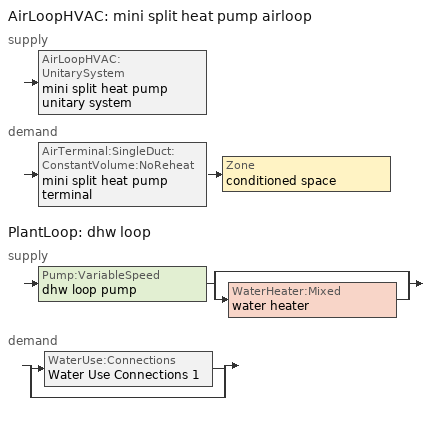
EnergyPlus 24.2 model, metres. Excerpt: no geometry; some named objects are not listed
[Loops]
AirLoopHVAC 'mini split heat pump airloop'
 supply: AirLoopHVAC:UnitarySystem 'mini split heat pump unitary system'
 demand: AirTerminal:SingleDuct:ConstantVolume:NoReheat 'mini split heat pump terminal' > Zone 'conditioned space'
PlantLoop 'dhw loop'
 supply: Pump:VariableSpeed 'dhw loop pump' > split
  | bypass
  | WaterHeater:Mixed 'water heater'
 demand: split
  | WaterUse:Connections 'Water Use Connections 1'
  | bypass
[ZoneControl:Thermostat]
conditioned space Thermostat: Zone or ZoneList=conditioned space; Control Type Schedule=conditioned space Thermostat Schedule; Control 1=conditioned space temperature setpoint; Temperature Difference Between Cutout And Setpoint {deltaC}=0
[ThermostatSetpoint:DualSetpoint]
conditioned space temperature setpoint: Heating Setpoint Temperature Schedule=heating setpoint; Cooling Setpoint Temperature Schedule=cooling setpoint
[AirLoopHVAC:UnitarySystem] Control Type=Load; Controlling Zone or Thermostat Location=conditioned space; Dehumidification Control Type=None; Availability Schedule=Always On Discrete; Fan Placement=BlowThrough; DX Heating Coil Sizing Ratio=1; Use DOAS DX Cooling Coil=No; Minimum Supply Air Temperature {C}=2; Latent Load Control=SensibleOnlyLoadControl; Heating Supply Air Flow Rate Method=SupplyAirFlowRate; No Load Supply Air Flow Rate Method=SupplyAirFlowRate; No Load Supply Air Flow Rate {m3/s}=0; No Load Supply Air Flow Rate Control Set To Low Speed=Yes; Maximum Supply Air Temperature {C}=48.8889; Maximum Outdoor Dry-Bulb Temperature for Supplemental Heater Operation {C}=21; Ancillary On-Cycle Electric Power {W}=0; Ancillary Off-Cycle Electric Power {W}=0
Name | Supply Fan | Supply Air Fan Operating Mode Schedule | Heating Coil | Cooling Supply Air Flow Rate Method | Heating Supply Air Flow Rate {m3/s} | Cooling Coil | Cooling Supply Air Flow Rate {m3/s} | Design Specification Multispeed Object
unit heater unitary system | unit heater supply fan | unit heater auto fan schedule | unit heater htg coil | None | 0.00141584
mini split heat pump unitary system | mini split heat pump supply fan | mini split heat pump auto fan schedule | mini split heat pump htg coil | SupplyAirFlowRate | 0.155743 | mini split heat pump clg coil | 0.155743 | Unitary System Performance Multispeed 1
[Fan:SystemModel] Availability Schedule=Always On Discrete; Speed Control Method=Discrete; Electric Power Minimum Flow Rate Fraction=0.2; Design Pressure Rise {Pa}=500; Motor Efficiency=1; Motor In Air Stream Fraction=1; Design Electric Power Consumption {W}=Autosize; Design Power Sizing Method=PowerPerFlow; Electric Power Per Unit Flow Rate Per Unit Pressure {W/((m3/s)-Pa)}=1.66667; Fan Total Efficiency=0.7; Motor Loss Radiative Fraction=0
Name | Design Maximum Air Flow Rate {m3/s} | Electric Power Per Unit Flow Rate {W/(m3/s)} | Number of Speeds | Speed Flow Fraction 1 | Speed Electric Power Fraction 1 | Speed Flow Fraction 2 | Speed Electric Power Fraction 2 | Speed Flow Fraction 3 | Speed Electric Power Fraction 3 | Speed Flow Fraction 4 | Speed Electric Power Fraction 4
unit heater supply fan | 0.00141584 | 1e-06 | 1 | 1 | 1
mini split heat pump supply fan | 0.191801 | 148.322 | 4 | 0.20706 | 0.00888 | 0.252 | 0.016 | 0.812 | 0.53539 | 1 | 1
[Coil:Heating:Fuel]
unit heater htg coil: Availability Schedule=Always On Discrete; Fuel Type=OtherFuel1; Burner Efficiency=0.3; Nominal Capacity {W}=0.293071; On Cycle Parasitic Electric Load {W}=0; Off Cycle Parasitic Fuel Load {W}=0
[ZoneHVAC:Baseboard:Convective:Electric]
electric baseboard: Availability Schedule=Always On Discrete; Heating Design Capacity {W}=12475.7; Efficiency=1
[AirTerminal:SingleDuct:ConstantVolume:NoReheat]
mini split heat pump terminal: Availability Schedule=Always On Discrete; Maximum Air Flow Rate {m3/s}=0.155743
[Zone equipment]
conditioned space: unit heater unitary system, electric baseboard, mini split heat pump terminal
[AirLoopHVAC]
mini split heat pump airloop: Design Supply Air Flow Rate {m3/s}=0.155743; Design Return Air Flow Fraction of Supply Air Flow=1
[Sizing:System]
mini split heat pump airloop: Type of Load to Size On=Sensible; Design Outdoor Air Flow Rate {m3/s}=Autosize; Central Heating Maximum System Air Flow Ratio=0.3; Preheat Design Temperature {C}=7; Preheat Design Humidity Ratio {kgWater/kgDryAir}=0.008; Precool Design Temperature {C}=12.8; Precool Design Humidity Ratio {kgWater/kgDryAir}=0.008; Central Cooling Design Supply Air Temperature {C}=12.8; Central Heating Design Supply Air Temperature {C}=16.7; Type of Zone Sum to Use=NonCoincident; 100% Outdoor Air in Cooling=Yes; 100% Outdoor Air in Heating=Yes; Central Cooling Design Supply Air Humidity Ratio {kgWater/kgDryAir}=0.0085; Central Heating Design Supply Air Humidity Ratio {kgWater/kgDryAir}=0.008; Cooling Supply Air Flow Rate Method=DesignDay; Cooling Supply Air Flow Rate {m3/s}=0; Cooling Supply Air Flow Rate Per Floor Area {m3/s-m2}=0.00996765; Cooling Fraction of Autosized Cooling Supply Air Flow Rate=1; Cooling Supply Air Flow Rate Per Unit Cooling Capacity {m3/s-W}=3.94755e-05; Heating Supply Air Flow Rate Method=DesignDay; Heating Supply Air Flow Rate {m3/s}=0; Heating Supply Air Flow Rate Per Floor Area {m3/s-m2}=0.00996765; Heating Fraction of Autosized Heating Supply Air Flow Rate=1; Heating Fraction of Autosized Cooling Supply Air Flow Rate=1; Heating Supply Air Flow Rate Per Unit Heating Capacity {m3/s-W}=3.15882e-05; System Outdoor Air Method=ZoneSum; Zone Maximum Outdoor Air Fraction=1; Cooling Design Capacity Method=CoolingDesignCapacity; Cooling Design Capacity {W}=Autosize; Cooling Design Capacity Per Floor Area {W/m2}=234.7; Fraction of Autosized Cooling Design Capacity=1; Heating Design Capacity Method=HeatingDesignCapacity; Heating Design Capacity {W}=Autosize; Heating Design Capacity Per Floor Area {W/m2}=157; Fraction of Autosized Heating Design Capacity=1; Central Cooling Capacity Control Method=OnOff; Occupant Diversity=Autosize
[AvailabilityManager:Scheduled]
mini split heat pump airloop Availability Manager: Schedule=Always On Discrete
[Coil:Heating:DX:MultiSpeed]
mini split heat pump htg coil: Availability Schedule=Always On Discrete; Minimum Outdoor Dry-Bulb Temperature for Compressor Operation {C}=-28.8889; Crankcase Heater Capacity {W}=50; Maximum Outdoor Dry-Bulb Temperature for Crankcase Heater Operation {C}=10; Defrost Energy Input Ratio Function of Temperature Curve=Defrosteir; Maximum Outdoor Dry-Bulb Temperature for Defrost Operation {C}=4.44444; Defrost Strategy=ReverseCycle; Defrost Control=Timed; Defrost Time Period Fraction=0.058333; Resistive Defrost Heater Capacity {W}=AutoSize; Apply Part Load Fraction to Speeds Greater than 1=No; Fuel Type=Electricity; Region number for Calculating HSPF=4; Number of Speeds=2; Speed Gross Rated Heating Capacity 1 {W}=899.537; Speed Gross Rated Heating COP 1 {W/W}=3.9844; Speed Rated Air Flow Rate 1 {m3/s}=0.0483101; Speed Rated Supply Air Fan Power Per Volume Flow Rate 2017 1 {W/(m3/s)}=773.3; Speed Rated Supply Air Fan Power Per Volume Flow Rate 2023 1 {W/(m3/s)}=934.4; Speed Heating Capacity Function of Temperature Curve Name 1=Heat-CAP-fT1; Speed Heating Capacity Function of Flow Fraction Curve Name 1=Heat-CAP-fFF1; Speed Energy Input Ratio Function of Temperature Curve Name 1=Heat-EIR-fT1; Speed Energy Input Ratio Function of Flow Fraction Curve Name 1=Heat-EIR-fFF1; Speed Part Load Fraction Correlation Curve Name 1=Heat-PLF-fPLR1; Speed Rated Waste Heat Fraction of Power Input 1=0.2; Speed Waste Heat Function of Temperature Curve Name 1=ConstantBiquadratic 1; Speed Gross Rated Heating Capacity 2 {W}=3542.99; Speed Gross Rated Heating COP 2 {W/W}=2.70544; Speed Rated Air Flow Rate 2 {m3/s}=0.191708; Speed Rated Supply Air Fan Power Per Volume Flow Rate 2017 2 {W/(m3/s)}=773.3; Speed Rated Supply Air Fan Power Per Volume Flow Rate 2023 2 {W/(m3/s)}=934.4; Speed Heating Capacity Function of Temperature Curve Name 2=Heat-CAP-fT2; Speed Heating Capacity Function of Flow Fraction Curve Name 2=Heat-CAP-fFF2; Speed Energy Input Ratio Function of Temperature Curve Name 2=Heat-EIR-fT2; Speed Energy Input Ratio Function of Flow Fraction Curve Name 2=Heat-EIR-fFF2; Speed Part Load Fraction Correlation Curve Name 2=Heat-PLF-fPLR2; Speed Rated Waste Heat Fraction of Power Input 2=0.2; Speed Waste Heat Function of Temperature Curve Name 2=ConstantBiquadratic 1
[Coil:Cooling:DX:MultiSpeed]
mini split heat pump clg coil: Availability Schedule=Always On Discrete; Condenser Type=AirCooled; Minimum Outdoor Dry-Bulb Temperature for Compressor Operation {C}=-25; Apply Part Load Fraction to Speeds Greater than 1=No; Apply Latent Degradation to Speeds Greater than 1=No; Crankcase Heater Capacity {W}=50; Maximum Outdoor Dry-Bulb Temperature for Crankcase Heater Operation {C}=10; Basin Heater Capacity {W/K}=0; Basin Heater Setpoint Temperature {C}=2; Fuel Type=Electricity; Number of Speeds=2; Speed Gross Rated Total Cooling Capacity 1 {W}=739.759; Speed Gross Rated Sensible Heat Ratio 1=0.806404; Speed Gross Rated Cooling COP 1 {W/W}=3.24129; Speed Rated Air Flow Rate 1 {m3/s}=0.0396955; Speed Rated Evaporator Fan Power Per Volume Flow Rate 2017 1 {W/(m3/s)}=773.3; Speed Rated Evaporator Fan Power Per Volume Flow Rate 2023 1 {W/(m3/s)}=934.4; Speed Total Cooling Capacity Function of Temperature Curve Name 1=Cool-CAP-fT1; Speed Total Cooling Capacity Function of Flow Fraction Curve Name 1=Cool-CAP-fFF1; Speed Energy Input Ratio Function of Temperature Curve Name 1=Cool-EIR-fT1; Speed Energy Input Ratio Function of Flow Fraction Curve Name 1=Cool-EIR-fFF1; Speed Part Load Fraction Correlation Curve Name 1=Cool-PLF-fPLR1; Speed Nominal Time for Condensate Removal to Begin 1 {s}=1000; Speed Ratio of Initial Moisture Evaporation Rate and Steady State Latent Capacity 1=1.5; Speed Maximum Cycling Rate 1 {cycles/hr}=3; Speed Latent Capacity Time Constant 1 {s}=45; Speed Rated Waste Heat Fraction of Power Input 1=0.2; Speed Waste Heat Function of Temperature Curve Name 1=ConstantBiquadratic; Speed Evaporative Condenser Effectiveness 1=0.9; Speed Evaporative Condenser Air Flow Rate 1 {m3/s}=AutoSize; Speed Rated Evaporative Condenser Pump Power Consumption 1 {W}=AutoSize; Speed Gross Rated Total Cooling Capacity 2 {W}=2915.22; Speed Gross Rated Sensible Heat Ratio 2=0.759942; Speed Gross Rated Cooling COP 2 {W/W}=2.58185; Speed Rated Air Flow Rate 2 {m3/s}=0.155667; Speed Rated Evaporator Fan Power Per Volume Flow Rate 2017 2 {W/(m3/s)}=773.3; Speed Rated Evaporator Fan Power Per Volume Flow Rate 2023 2 {W/(m3/s)}=934.4; Speed Total Cooling Capacity Function of Temperature Curve Name 2=Cool-CAP-fT2; Speed Total Cooling Capacity Function of Flow Fraction Curve Name 2=Cool-CAP-fFF2; Speed Energy Input Ratio Function of Temperature Curve Name 2=Cool-EIR-fT2; Speed Energy Input Ratio Function of Flow Fraction Curve Name 2=Cool-EIR-fFF2; Speed Part Load Fraction Correlation Curve Name 2=Cool-PLF-fPLR2; Speed Nominal Time for Condensate Removal to Begin 2 {s}=1000; Speed Ratio of Initial Moisture Evaporation Rate and Steady State Latent Capacity 2=1.5; Speed Maximum Cycling Rate 2 {cycles/hr}=3; Speed Latent Capacity Time Constant 2 {s}=45; Speed Rated Waste Heat Fraction of Power Input 2=0.2; Speed Waste Heat Function of Temperature Curve Name 2=ConstantBiquadratic; Speed Evaporative Condenser Effectiveness 2=0.9; Speed Evaporative Condenser Air Flow Rate 2 {m3/s}=AutoSize; Speed Rated Evaporative Condenser Pump Power Consumption 2 {W}=AutoSize
[UnitarySystemPerformance:Multispeed]
Unitary System Performance Multispeed 1: Number of Speeds for Heating=2; Number of Speeds for Cooling=2; Single Mode Operation=No; No Load Supply Air Flow Rate Ratio=1; Heating Speed Supply Air Flow Ratio 1=0.310345; Cooling Speed Supply Air Flow Ratio 1=0.255; Heating Speed Supply Air Flow Ratio 2=1.23153; Cooling Speed Supply Air Flow Ratio 2=1
[PlantLoop]
dhw loop: Fluid Type=Water; Plant Equipment Operation Scheme=dhw loop Operation Schemes; Maximum Loop Temperature {C}=100; Minimum Loop Temperature {C}=0; Maximum Loop Flow Rate {m3/s}=0.01; Minimum Loop Flow Rate {m3/s}=0; Plant Loop Volume {m3}=0.003; Load Distribution Scheme=Optimal; Plant Loop Demand Calculation Scheme=SingleSetpoint; Common Pipe Simulation=None
[Sizing:Plant]
dhw loop: Loop Type=Heating; Design Loop Exit Temperature {C}=56; Loop Design Temperature Difference {deltaC}=5.55556; Sizing Option=NonCoincident; Zone Timesteps in Averaging Window=1; Coincident Sizing Factor Mode=None
[Pump:VariableSpeed]
dhw loop pump: Design Maximum Flow Rate {m3/s}=0.01; Design Pump Head {Pa}=1; Design Power Consumption {W}=0; Motor Efficiency=0.85; Fraction of Motor Inefficiencies to Fluid Stream=0; Coefficient 1 of the Part Load Performance Curve=0; Coefficient 2 of the Part Load Performance Curve=1; Coefficient 3 of the Part Load Performance Curve=0; Coefficient 4 of the Part Load Performance Curve=0; Design Minimum Flow Rate {m3/s}=0; Pump Control Type=Intermittent; Skin Loss Radiative Fraction=0.5; Design Power Sizing Method=PowerPerFlowPerPressure; Design Electric Power per Unit Flow Rate {W/(m3/s)}=348701.1; Design Shaft Power per Unit Flow Rate per Unit Head {W/((m3/s)-Pa)}=1.28205; Design Minimum Flow Rate Fraction=0
[WaterHeater:Mixed]
water heater: Tank Volume {m3}=0.162848; Setpoint Temperature Schedule=water heater setpoint; Deadband Temperature Difference {deltaC}=2; Maximum Temperature Limit {C}=99; Heater Control Type=Cycle; Heater Maximum Capacity {W}=5500.06; Heater Minimum Capacity {W}=0; Heater Ignition Minimum Flow Rate {m3/s}=0; Heater Ignition Delay {s}=0; Heater Fuel Type=Electricity; Heater Thermal Efficiency=1; Off Cycle Parasitic Fuel Consumption Rate {W}=0; Off Cycle Parasitic Fuel Type=Electricity; Off Cycle Parasitic Heat Fraction to Tank=0; On Cycle Parasitic Fuel Consumption Rate {W}=0; On Cycle Parasitic Fuel Type=Electricity; On Cycle Parasitic Heat Fraction to Tank=0; Ambient Temperature Indicator=Zone; Ambient Temperature Zone=conditioned space; Off Cycle Loss Coefficient to Ambient Temperature {W/K}=1.49662; Off Cycle Loss Fraction to Zone=1; On Cycle Loss Coefficient to Ambient Temperature {W/K}=1.49662; On Cycle Loss Fraction to Zone=1; Use Side Effectiveness=1; Source Side Effectiveness=1; Use Side Design Flow Rate {m3/s}=Autosize; Source Side Design Flow Rate {m3/s}=Autosize; Indirect Water Heating Recovery Time {hr}=1.5; Source Side Flow Control Mode=IndirectHeatPrimarySetpoint
[WaterHeater:Sizing]
water heater: Design Mode=PeakDraw; Time Storage Can Meet Peak Draw {hr}=0.538503; Time for Tank Recovery {hr}=0; Nominal Tank Volume for Autosizing Plant Connections {m3}=1
[SetpointManager:Scheduled]
Setpoint Manager Scheduled 1: Control Variable=Temperature; Schedule=dhw temp
[WaterUse:Connections]
Water Use Connections 1: Drain Water Heat Exchanger Type=None; Drain Water Heat Exchanger Destination=Plant; Water Use Equipment Name 1=dhw fixtures; Water Use Equipment Name 2=dhw distribution waste; Water Use Equipment Name 3=clothes washer; Water Use Equipment Name 4=dishwasher
[WaterUse:Equipment]
Name | Peak Flow Rate {m3/s} | Flow Rate Fraction Schedule | Target Temperature Schedule
dhw fixtures | 4.4366e-06 | dhw fixtures schedule | mixed water temperature schedule
dhw distribution waste | 1.34499e-06 | dhw fixtures schedule | mixed water temperature schedule
clothes washer | 9.69919e-07 | clothes washer schedule
dishwasher | 2.90872e-07 | dishwasher schedule
[PlantEquipmentOperationSchemes]
dhw loop Operation Schemes: Control Scheme Object Type 1=PlantEquipmentOperation:HeatingLoad; Control Scheme Name 1=dhw loop Heating Operation Scheme; Control Scheme Schedule Name 1=Always On Discrete
[PlantEquipmentOperation:HeatingLoad]
dhw loop Heating Operation Scheme: Load Range Lower Limit 1 {W}=0; Load Range Upper Limit 1 {W}=1000000000; Range Equipment List Name 1=dhw loop Heating Equipment List
[PlantEquipmentList]
dhw loop Heating Equipment List: WaterHeater:Mixed, water heater
[EnergyManagementSystem:GlobalVariable]
infil_program_Qfan
infil_program_Qinf
mini_split_heat_pump_airloop_Fan_RTF
natural_vent_program_Qnv
natural_vent_program_Qwhf
[EnergyManagementSystem:InternalVariable]
mini_split_heat_pump_airloop_max_sup_fan_mfr: Internal Data Index Key=mini split heat pump supply fan; Internal Data Type=Fan Maximum Mass Flow Rate
[EnergyManagementSystem:Sensor]
Name | Output:Variable or Output:Meter Index Key | Output:Variable or Output:Meter
airflow_gain | infil flow | Infiltration Sensible Heat Gain Energy
airflow_gain_1 | natural vent flow | Infiltration Sensible Heat Gain Energy
airflow_gain_2 | whole house fan flow | Infiltration Sensible Heat Gain Energy
airflow_loss | infil flow | Infiltration Sensible Heat Loss Energy
airflow_loss_1 | natural vent flow | Infiltration Sensible Heat Loss Energy
airflow_loss_2 | whole house fan flow | Infiltration Sensible Heat Loss Energy
clg_load_cond |  | Cooling:EnergyTransfer:Zone:CONDITIONED SPACE
clg_sp_s; clg_sp_s_1 | cooling setpoint | Schedule Value
clothes_dryer_exhaust_0_sch_s | clothes dryer exhaust 0 schedule | Schedule Value
conditioned_space_clg_unmet_s | conditioned space | Zone Cooling Setpoint Not Met Time
conditioned_space_htg_unmet_s | conditioned space | Zone Heating Setpoint Not Met Time
cool_season | cooling season schedule | Schedule Value
dhw_loss | water heater | Water Heater Heat Loss Energy
dhw_rtf | water heater | Water Heater Runtime Fraction
fridge_tin_s; tin_s; tin_s_1 | conditioned space | Zone Mean Air Temperature
htg_load_cond |  | Heating:EnergyTransfer:Zone:CONDITIONED SPACE
htg_sp_s; htg_sp_s_1 | heating setpoint | Schedule Value
ig_ee_conv | clothes dryer | Electric Equipment Convective Heating Energy
ig_ee_conv_1 | clothes washer | Electric Equipment Convective Heating Energy
ig_ee_conv_2 | cooking range | Electric Equipment Convective Heating Energy
ig_ee_conv_3 | dishwasher | Electric Equipment Convective Heating Energy
ig_ee_conv_4 | fridge | Electric Equipment Convective Heating Energy
ig_ee_conv_5 | misc plug loads | Electric Equipment Convective Heating Energy
ig_ee_conv_6 | whole house fan | Electric Equipment Convective Heating Energy
ig_ee_rad | clothes dryer | Electric Equipment Radiant Heating Energy
ig_ee_rad_1 | clothes washer | Electric Equipment Radiant Heating Energy
ig_ee_rad_2 | cooking range | Electric Equipment Radiant Heating Energy
ig_ee_rad_3 | dishwasher | Electric Equipment Radiant Heating Energy
ig_ee_rad_4 | fridge | Electric Equipment Radiant Heating Energy
ig_ee_rad_5 | misc plug loads | Electric Equipment Radiant Heating Energy
ig_ee_rad_6 | whole house fan | Electric Equipment Radiant Heating Energy
ig_lgt_conv | interior lighting | Lights Convective Heating Energy
ig_lgt_rad | interior lighting | Lights Radiant Heating Energy
ig_lgt_vis | interior lighting | Lights Visible Radiation Heating Energy
ig_oe_conv | clothes dryer 1 | Other Equipment Convective Heating Energy
ig_oe_conv_1 | cooking range 1 | Other Equipment Convective Heating Energy
ig_oe_conv_2 | general water use latent | Other Equipment Convective Heating Energy
ig_oe_conv_3 | general water use sensible | Other Equipment Convective Heating Energy
ig_oe_conv_4 | water heater energy adjustment1 | Other Equipment Convective Heating Energy
ig_oe_rad | clothes dryer 1 | Other Equipment Radiant Heating Energy
ig_oe_rad_1 | cooking range 1 | Other Equipment Radiant Heating Energy
ig_oe_rad_2 | general water use latent | Other Equipment Radiant Heating Energy
ig_oe_rad_3 | general water use sensible | Other Equipment Radiant Heating Energy
ig_oe_rad_4 | water heater energy adjustment1 | Other Equipment Radiant Heating Energy
ig_ppl_conv | occupants | People Convective Heating Energy
ig_ppl_rad | occupants | People Radiant Heating Energy
im_conv | furniture mass conditioned space 1 | Surface Inside Face Convection Heat Gain Energy
im_conv_1 | partition wall mass | Surface Inside Face Convection Heat Gain Energy
im_ig | furniture mass conditioned space 1 | Surface Inside Face Internal Gains Radiation Heat Gain Energy
im_ig_1 | partition wall mass | Surface Inside Face Internal Gains Radiation Heat Gain Energy
im_lgt | furniture mass conditioned space 1 | Surface Inside Face Lights Radiation Heat Gain Energy
im_lgt_1 | partition wall mass | Surface Inside Face Lights Radiation Heat Gain Energy
im_sol | furniture mass conditioned space 1 | Surface Inside Face Solar Radiation Heat Gain Energy
im_sol_1 | partition wall mass | Surface Inside Face Solar Radiation Heat Gain Energy
im_surf | furniture mass conditioned space 1 | Surface Inside Face Net Surface Thermal Radiation Heat Gain Energy
im_surf_1 | partition wall mass | Surface Inside Face Net Surface Thermal Radiation Heat Gain Energy
mech_vent_bath_fan_0_sch_s | mech vent bath fan 0 schedule | Schedule Value
mech_vent_bath_fan_1_sch_s | mech vent bath fan 1 schedule | Schedule Value
mech_vent_range_fan_0_sch_s | mech vent range fan 0 schedule | Schedule Value
mini_split_heat_pump_airloop_Fan_RTF_s | mini split heat pump supply fan | Fan Runtime Fraction Speed 1
mini_split_heat_pump_airloop_Fan_RTF_s_1 | mini split heat pump supply fan | Fan Runtime Fraction Speed 2
mini_split_heat_pump_airloop_Fan_RTF_s_2 | mini split heat pump supply fan | Fan Runtime Fraction Speed 3
mini_split_heat_pump_airloop_Fan_RTF_s_3 | mini split heat pump supply fan | Fan Runtime Fraction Speed 4
mini_split_heat_pump_clg_coil_s | mini split heat pump clg coil | Cooling Coil Total Cooling Energy
mini_split_heat_pump_htg_coil_s | mini split heat pump htg coil | Heating Coil Heating Energy
mini_split_heat_pump_supply_fan_s | mini split heat pump supply fan | Fan Electricity Energy
mv_conv | mech vent bath fan 0 | Electric Equipment Convective Heating Energy
mv_conv_1 | mech vent bath fan 1 | Electric Equipment Convective Heating Energy
mv_conv_2 | mech vent house fan | Electric Equipment Convective Heating Energy
mv_conv_3 | mech vent house fan cfis | Electric Equipment Convective Heating Energy
mv_conv_4 | mech vent range fan 0 | Electric Equipment Convective Heating Energy
mv_conv_5 | mech vent house fan latent load | Other Equipment Convective Heating Energy
mv_conv_6 | mech vent house fan sensible load | Other Equipment Convective Heating Energy
mv_rad | mech vent bath fan 0 | Electric Equipment Radiant Heating Energy
mv_rad_1 | mech vent bath fan 1 | Electric Equipment Radiant Heating Energy
mv_rad_2 | mech vent house fan | Electric Equipment Radiant Heating Energy
mv_rad_3 | mech vent house fan cfis | Electric Equipment Radiant Heating Energy
mv_rad_4 | mech vent range fan 0 | Electric Equipment Radiant Heating Energy
mv_rad_5 | mech vent house fan latent load | Other Equipment Radiant Heating Energy
mv_rad_6 | mech vent house fan sensible load | Other Equipment Radiant Heating Energy
natural_vent_s | natural vent schedule | Schedule Value
out_pb_s |  | Site Outdoor Air Barometric Pressure
out_wt_s |  | Site Outdoor Air Humidity Ratio
site_vw_s |  | Site Wind Speed
ss_back_out | Window1 | Surface Window Shortwave from Zone Back Out Window Heat Transfer Rate
ss_back_out_1 | Window10 | Surface Window Shortwave from Zone Back Out Window Heat Transfer Rate
ss_back_out_10 | Window9 | Surface Window Shortwave from Zone Back Out Window Heat Transfer Rate
ss_back_out_2 | Window12 | Surface Window Shortwave from Zone Back Out Window Heat Transfer Rate
ss_back_out_3 | Window13 | Surface Window Shortwave from Zone Back Out Window Heat Transfer Rate
ss_back_out_4 | Window2 | Surface Window Shortwave from Zone Back Out Window Heat Transfer Rate
ss_back_out_5 | Window3 | Surface Window Shortwave from Zone Back Out Window Heat Transfer Rate
ss_back_out_6 | Window4 | Surface Window Shortwave from Zone Back Out Window Heat Transfer Rate
ss_back_out_7 | Window5 | Surface Window Shortwave from Zone Back Out Window Heat Transfer Rate
ss_back_out_8 | Window7 | Surface Window Shortwave from Zone Back Out Window Heat Transfer Rate
ss_back_out_9 | Window8 | Surface Window Shortwave from Zone Back Out Window Heat Transfer Rate
ss_conv | Door1 | Surface Inside Face Convection Heat Gain Energy
ss_conv_1 | Door2 | Surface Inside Face Convection Heat Gain Energy
ss_conv_10 | Window7 | Surface Inside Face Convection Heat Gain Energy
ss_conv_11 | Window8 | Surface Inside Face Convection Heat Gain Energy
ss_conv_12 | Window9 | Surface Inside Face Convection Heat Gain Energy
ss_conv_2 | Window1 | Surface Inside Face Convection Heat Gain Energy
ss_conv_3 | Window10 | Surface Inside Face Convection Heat Gain Energy
ss_conv_4 | Window12 | Surface Inside Face Convection Heat Gain Energy
ss_conv_5 | Window13 | Surface Inside Face Convection Heat Gain Energy
ss_conv_6 | Window2 | Surface Inside Face Convection Heat Gain Energy
ss_conv_7 | Window3 | Surface Inside Face Convection Heat Gain Energy
ss_conv_8 | Window4 | Surface Inside Face Convection Heat Gain Energy
ss_conv_9 | Window5 | Surface Inside Face Convection Heat Gain Energy
ss_ig | Door1 | Surface Inside Face Internal Gains Radiation Heat Gain Energy
ss_ig_1 | Door2 | Surface Inside Face Internal Gains Radiation Heat Gain Energy
ss_ig_10 | Window7 | Surface Inside Face Internal Gains Radiation Heat Gain Energy
ss_ig_11 | Window8 | Surface Inside Face Internal Gains Radiation Heat Gain Energy
ss_ig_12 | Window9 | Surface Inside Face Internal Gains Radiation Heat Gain Energy
ss_ig_2 | Window1 | Surface Inside Face Internal Gains Radiation Heat Gain Energy
ss_ig_3 | Window10 | Surface Inside Face Internal Gains Radiation Heat Gain Energy
ss_ig_4 | Window12 | Surface Inside Face Internal Gains Radiation Heat Gain Energy
ss_ig_5 | Window13 | Surface Inside Face Internal Gains Radiation Heat Gain Energy
ss_ig_6 | Window2 | Surface Inside Face Internal Gains Radiation Heat Gain Energy
ss_ig_7 | Window3 | Surface Inside Face Internal Gains Radiation Heat Gain Energy
ss_ig_8 | Window4 | Surface Inside Face Internal Gains Radiation Heat Gain Energy
ss_ig_9 | Window5 | Surface Inside Face Internal Gains Radiation Heat Gain Energy
ss_lgt | Door1 | Surface Inside Face Lights Radiation Heat Gain Energy
ss_lgt_1 | Door2 | Surface Inside Face Lights Radiation Heat Gain Energy
ss_sol | Door1 | Surface Inside Face Solar Radiation Heat Gain Energy
ss_sol_1 | Door2 | Surface Inside Face Solar Radiation Heat Gain Energy
ss_surf | Door1 | Surface Inside Face Net Surface Thermal Radiation Heat Gain Energy
ss_surf_1 | Door2 | Surface Inside Face Net Surface Thermal Radiation Heat Gain Energy
ss_surf_10 | Window7 | Surface Inside Face Net Surface Thermal Radiation Heat Gain Energy
ss_surf_11 | Window8 | Surface Inside Face Net Surface Thermal Radiation Heat Gain Energy
ss_surf_12 | Window9 | Surface Inside Face Net Surface Thermal Radiation Heat Gain Energy
ss_surf_2 | Window1 | Surface Inside Face Net Surface Thermal Radiation Heat Gain Energy
ss_surf_3 | Window10 | Surface Inside Face Net Surface Thermal Radiation Heat Gain Energy
ss_surf_4 | Window12 | Surface Inside Face Net Surface Thermal Radiation Heat Gain Energy
ss_surf_5 | Window13 | Surface Inside Face Net Surface Thermal Radiation Heat Gain Energy
ss_surf_6 | Window2 | Surface Inside Face Net Surface Thermal Radiation Heat Gain Energy
ss_surf_7 | Window3 | Surface Inside Face Net Surface Thermal Radiation Heat Gain Energy
ss_surf_8 | Window4 | Surface Inside Face Net Surface Thermal Radiation Heat Gain Energy
ss_surf_9 | Window5 | Surface Inside Face Net Surface Thermal Radiation Heat Gain Energy
ss_trans_in | Window1 | Surface Window Transmitted Solar Radiation Rate
ss_trans_in_1 | Window10 | Surface Window Transmitted Solar Radiation Rate
ss_trans_in_10 | Window9 | Surface Window Transmitted Solar Radiation Rate
ss_trans_in_2 | Window12 | Surface Window Transmitted Solar Radiation Rate
ss_trans_in_3 | Window13 | Surface Window Transmitted Solar Radiation Rate
ss_trans_in_4 | Window2 | Surface Window Transmitted Solar Radiation Rate
ss_trans_in_5 | Window3 | Surface Window Transmitted Solar Radiation Rate
ss_trans_in_6 | Window4 | Surface Window Transmitted Solar Radiation Rate
ss_trans_in_7 | Window5 | Surface Window Transmitted Solar Radiation Rate
ss_trans_in_8 | Window7 | Surface Window Transmitted Solar Radiation Rate
ss_trans_in_9 | Window8 | Surface Window Transmitted Solar Radiation Rate
ss_trans_out | Window1 | Surface Inside Face Initial Transmitted Diffuse Transmitted Out Window Solar Radiation Rate
ss_trans_out_1 | Window10 | Surface Inside Face Initial Transmitted Diffuse Transmitted Out Window Solar Radiation Rate
ss_trans_out_10 | Window9 | Surface Inside Face Initial Transmitted Diffuse Transmitted Out Window Solar Radiation Rate
ss_trans_out_2 | Window12 | Surface Inside Face Initial Transmitted Diffuse Transmitted Out Window Solar Radiation Rate
ss_trans_out_3 | Window13 | Surface Inside Face Initial Transmitted Diffuse Transmitted Out Window Solar Radiation Rate
ss_trans_out_4 | Window2 | Surface Inside Face Initial Transmitted Diffuse Transmitted Out Window Solar Radiation Rate
ss_trans_out_5 | Window3 | Surface Inside Face Initial Transmitted Diffuse Transmitted Out Window Solar Radiation Rate
ss_trans_out_6 | Window4 | Surface Inside Face Initial Transmitted Diffuse Transmitted Out Window Solar Radiation Rate
ss_trans_out_7 | Window5 | Surface Inside Face Initial Transmitted Diffuse Transmitted Out Window Solar Radiation Rate
ss_trans_out_8 | Window7 | Surface Inside Face Initial Transmitted Diffuse Transmitted Out Window Solar Radiation Rate
ss_trans_out_9 | Window8 | Surface Inside Face Initial Transmitted Diffuse Transmitted Out Window Solar Radiation Rate
s_conv | Floor1 | Surface Inside Face Convection Heat Gain Energy
s_conv_1 | Floor2 | Surface Inside Face Convection Heat Gain Energy
s_conv_10 | Roof2:225 | Surface Inside Face Convection Heat Gain Energy
s_conv_11 | Roof2:315 | Surface Inside Face Convection Heat Gain Energy
s_conv_12 | Roof2:45 | Surface Inside Face Convection Heat Gain Energy
s_conv_13 | Slab1 | Surface Inside Face Convection Heat Gain Energy
s_conv_14 | Wall1:135 | Surface Inside Face Convection Heat Gain Energy
s_conv_15 | Wall1:225 | Surface Inside Face Convection Heat Gain Energy
s_conv_16 | Wall1:315 | Surface Inside Face Convection Heat Gain Energy
s_conv_17 | Wall1:45 | Surface Inside Face Convection Heat Gain Energy
s_conv_18 | Wall2:135 | Surface Inside Face Convection Heat Gain Energy
s_conv_19 | Wall2:225 | Surface Inside Face Convection Heat Gain Energy
s_conv_2 | FoundationWall1 | Surface Inside Face Convection Heat Gain Energy
s_conv_20 | Wall2:315 | Surface Inside Face Convection Heat Gain Energy
s_conv_21 | Wall2:45 | Surface Inside Face Convection Heat Gain Energy
s_conv_22 | Wall3:135 | Surface Inside Face Convection Heat Gain Energy
s_conv_23 | Wall3:225 | Surface Inside Face Convection Heat Gain Energy
s_conv_24 | Wall3:315 | Surface Inside Face Convection Heat Gain Energy
s_conv_25 | Wall3:45 | Surface Inside Face Convection Heat Gain Energy
s_conv_26 | Wall5:135 | Surface Inside Face Convection Heat Gain Energy
s_conv_27 | Wall5:225 | Surface Inside Face Convection Heat Gain Energy
s_conv_28 | Wall5:315 | Surface Inside Face Convection Heat Gain Energy
s_conv_29 | Wall5:45 | Surface Inside Face Convection Heat Gain Energy
s_conv_3 | inferred conditioned ceiling | Surface Inside Face Convection Heat Gain Energy
s_conv_4 | inferred conditioned floor | Surface Inside Face Convection Heat Gain Energy
s_conv_5 | RimJoist1:135 | Surface Inside Face Convection Heat Gain Energy
s_conv_6 | RimJoist1:225 | Surface Inside Face Convection Heat Gain Energy
s_conv_7 | RimJoist1:315 | Surface Inside Face Convection Heat Gain Energy
s_conv_8 | RimJoist1:45 | Surface Inside Face Convection Heat Gain Energy
s_conv_9 | Roof2:135 | Surface Inside Face Convection Heat Gain Energy
s_ig | Floor1 | Surface Inside Face Internal Gains Radiation Heat Gain Energy
s_ig_1 | Floor2 | Surface Inside Face Internal Gains Radiation Heat Gain Energy
s_ig_10 | Roof2:225 | Surface Inside Face Internal Gains Radiation Heat Gain Energy
s_ig_11 | Roof2:315 | Surface Inside Face Internal Gains Radiation Heat Gain Energy
s_ig_12 | Roof2:45 | Surface Inside Face Internal Gains Radiation Heat Gain Energy
s_ig_13 | Slab1 | Surface Inside Face Internal Gains Radiation Heat Gain Energy
s_ig_14 | Wall1:135 | Surface Inside Face Internal Gains Radiation Heat Gain Energy
s_ig_15 | Wall1:225 | Surface Inside Face Internal Gains Radiation Heat Gain Energy
s_ig_16 | Wall1:315 | Surface Inside Face Internal Gains Radiation Heat Gain Energy
s_ig_17 | Wall1:45 | Surface Inside Face Internal Gains Radiation Heat Gain Energy
s_ig_18 | Wall2:135 | Surface Inside Face Internal Gains Radiation Heat Gain Energy
s_ig_19 | Wall2:225 | Surface Inside Face Internal Gains Radiation Heat Gain Energy
s_ig_2 | FoundationWall1 | Surface Inside Face Internal Gains Radiation Heat Gain Energy
s_ig_20 | Wall2:315 | Surface Inside Face Internal Gains Radiation Heat Gain Energy
s_ig_21 | Wall2:45 | Surface Inside Face Internal Gains Radiation Heat Gain Energy
s_ig_22 | Wall3:135 | Surface Inside Face Internal Gains Radiation Heat Gain Energy
s_ig_23 | Wall3:225 | Surface Inside Face Internal Gains Radiation Heat Gain Energy
s_ig_24 | Wall3:315 | Surface Inside Face Internal Gains Radiation Heat Gain Energy
s_ig_25 | Wall3:45 | Surface Inside Face Internal Gains Radiation Heat Gain Energy
s_ig_26 | Wall5:135 | Surface Inside Face Internal Gains Radiation Heat Gain Energy
s_ig_27 | Wall5:225 | Surface Inside Face Internal Gains Radiation Heat Gain Energy
s_ig_28 | Wall5:315 | Surface Inside Face Internal Gains Radiation Heat Gain Energy
s_ig_29 | Wall5:45 | Surface Inside Face Internal Gains Radiation Heat Gain Energy
s_ig_3 | inferred conditioned ceiling | Surface Inside Face Internal Gains Radiation Heat Gain Energy
s_ig_4 | inferred conditioned floor | Surface Inside Face Internal Gains Radiation Heat Gain Energy
s_ig_5 | RimJoist1:135 | Surface Inside Face Internal Gains Radiation Heat Gain Energy
s_ig_6 | RimJoist1:225 | Surface Inside Face Internal Gains Radiation Heat Gain Energy
s_ig_7 | RimJoist1:315 | Surface Inside Face Internal Gains Radiation Heat Gain Energy
s_ig_8 | RimJoist1:45 | Surface Inside Face Internal Gains Radiation Heat Gain Energy
s_ig_9 | Roof2:135 | Surface Inside Face Internal Gains Radiation Heat Gain Energy
s_lgt | Floor1 | Surface Inside Face Lights Radiation Heat Gain Energy
s_lgt_1 | Floor2 | Surface Inside Face Lights Radiation Heat Gain Energy
s_lgt_10 | Roof2:225 | Surface Inside Face Lights Radiation Heat Gain Energy
s_lgt_11 | Roof2:315 | Surface Inside Face Lights Radiation Heat Gain Energy
s_lgt_12 | Roof2:45 | Surface Inside Face Lights Radiation Heat Gain Energy
s_lgt_13 | Slab1 | Surface Inside Face Lights Radiation Heat Gain Energy
s_lgt_14 | Wall1:135 | Surface Inside Face Lights Radiation Heat Gain Energy
s_lgt_15 | Wall1:225 | Surface Inside Face Lights Radiation Heat Gain Energy
s_lgt_16 | Wall1:315 | Surface Inside Face Lights Radiation Heat Gain Energy
s_lgt_17 | Wall1:45 | Surface Inside Face Lights Radiation Heat Gain Energy
s_lgt_18 | Wall2:135 | Surface Inside Face Lights Radiation Heat Gain Energy
s_lgt_19 | Wall2:225 | Surface Inside Face Lights Radiation Heat Gain Energy
s_lgt_2 | FoundationWall1 | Surface Inside Face Lights Radiation Heat Gain Energy
s_lgt_20 | Wall2:315 | Surface Inside Face Lights Radiation Heat Gain Energy
s_lgt_21 | Wall2:45 | Surface Inside Face Lights Radiation Heat Gain Energy
s_lgt_22 | Wall3:135 | Surface Inside Face Lights Radiation Heat Gain Energy
s_lgt_23 | Wall3:225 | Surface Inside Face Lights Radiation Heat Gain Energy
s_lgt_24 | Wall3:315 | Surface Inside Face Lights Radiation Heat Gain Energy
s_lgt_25 | Wall3:45 | Surface Inside Face Lights Radiation Heat Gain Energy
s_lgt_26 | Wall5:135 | Surface Inside Face Lights Radiation Heat Gain Energy
s_lgt_27 | Wall5:225 | Surface Inside Face Lights Radiation Heat Gain Energy
s_lgt_28 | Wall5:315 | Surface Inside Face Lights Radiation Heat Gain Energy
s_lgt_29 | Wall5:45 | Surface Inside Face Lights Radiation Heat Gain Energy
s_lgt_3 | inferred conditioned ceiling | Surface Inside Face Lights Radiation Heat Gain Energy
s_lgt_4 | inferred conditioned floor | Surface Inside Face Lights Radiation Heat Gain Energy
s_lgt_5 | RimJoist1:135 | Surface Inside Face Lights Radiation Heat Gain Energy
s_lgt_6 | RimJoist1:225 | Surface Inside Face Lights Radiation Heat Gain Energy
s_lgt_7 | RimJoist1:315 | Surface Inside Face Lights Radiation Heat Gain Energy
s_lgt_8 | RimJoist1:45 | Surface Inside Face Lights Radiation Heat Gain Energy
s_lgt_9 | Roof2:135 | Surface Inside Face Lights Radiation Heat Gain Energy
s_sol | Floor1 | Surface Inside Face Solar Radiation Heat Gain Energy
s_sol_1 | Floor2 | Surface Inside Face Solar Radiation Heat Gain Energy
s_sol_10 | Roof2:225 | Surface Inside Face Solar Radiation Heat Gain Energy
s_sol_11 | Roof2:315 | Surface Inside Face Solar Radiation Heat Gain Energy
s_sol_12 | Roof2:45 | Surface Inside Face Solar Radiation Heat Gain Energy
s_sol_13 | Slab1 | Surface Inside Face Solar Radiation Heat Gain Energy
s_sol_14 | Wall1:135 | Surface Inside Face Solar Radiation Heat Gain Energy
s_sol_15 | Wall1:225 | Surface Inside Face Solar Radiation Heat Gain Energy
s_sol_16 | Wall1:315 | Surface Inside Face Solar Radiation Heat Gain Energy
s_sol_17 | Wall1:45 | Surface Inside Face Solar Radiation Heat Gain Energy
s_sol_18 | Wall2:135 | Surface Inside Face Solar Radiation Heat Gain Energy
s_sol_19 | Wall2:225 | Surface Inside Face Solar Radiation Heat Gain Energy
s_sol_2 | FoundationWall1 | Surface Inside Face Solar Radiation Heat Gain Energy
s_sol_20 | Wall2:315 | Surface Inside Face Solar Radiation Heat Gain Energy
s_sol_21 | Wall2:45 | Surface Inside Face Solar Radiation Heat Gain Energy
s_sol_22 | Wall3:135 | Surface Inside Face Solar Radiation Heat Gain Energy
s_sol_23 | Wall3:225 | Surface Inside Face Solar Radiation Heat Gain Energy
s_sol_24 | Wall3:315 | Surface Inside Face Solar Radiation Heat Gain Energy
s_sol_25 | Wall3:45 | Surface Inside Face Solar Radiation Heat Gain Energy
s_sol_26 | Wall5:135 | Surface Inside Face Solar Radiation Heat Gain Energy
s_sol_27 | Wall5:225 | Surface Inside Face Solar Radiation Heat Gain Energy
s_sol_28 | Wall5:315 | Surface Inside Face Solar Radiation Heat Gain Energy
s_sol_29 | Wall5:45 | Surface Inside Face Solar Radiation Heat Gain Energy
s_sol_3 | inferred conditioned ceiling | Surface Inside Face Solar Radiation Heat Gain Energy
s_sol_4 | inferred conditioned floor | Surface Inside Face Solar Radiation Heat Gain Energy
s_sol_5 | RimJoist1:135 | Surface Inside Face Solar Radiation Heat Gain Energy
s_sol_6 | RimJoist1:225 | Surface Inside Face Solar Radiation Heat Gain Energy
s_sol_7 | RimJoist1:315 | Surface Inside Face Solar Radiation Heat Gain Energy
s_sol_8 | RimJoist1:45 | Surface Inside Face Solar Radiation Heat Gain Energy
s_sol_9 | Roof2:135 | Surface Inside Face Solar Radiation Heat Gain Energy
s_surf | Floor1 | Surface Inside Face Net Surface Thermal Radiation Heat Gain Energy
s_surf_1 | Floor2 | Surface Inside Face Net Surface Thermal Radiation Heat Gain Energy
s_surf_10 | Roof2:225 | Surface Inside Face Net Surface Thermal Radiation Heat Gain Energy
s_surf_11 | Roof2:315 | Surface Inside Face Net Surface Thermal Radiation Heat Gain Energy
s_surf_12 | Roof2:45 | Surface Inside Face Net Surface Thermal Radiation Heat Gain Energy
s_surf_13 | Slab1 | Surface Inside Face Net Surface Thermal Radiation Heat Gain Energy
s_surf_14 | Wall1:135 | Surface Inside Face Net Surface Thermal Radiation Heat Gain Energy
s_surf_15 | Wall1:225 | Surface Inside Face Net Surface Thermal Radiation Heat Gain Energy
s_surf_16 | Wall1:315 | Surface Inside Face Net Surface Thermal Radiation Heat Gain Energy
s_surf_17 | Wall1:45 | Surface Inside Face Net Surface Thermal Radiation Heat Gain Energy
s_surf_18 | Wall2:135 | Surface Inside Face Net Surface Thermal Radiation Heat Gain Energy
s_surf_19 | Wall2:225 | Surface Inside Face Net Surface Thermal Radiation Heat Gain Energy
s_surf_2 | FoundationWall1 | Surface Inside Face Net Surface Thermal Radiation Heat Gain Energy
s_surf_20 | Wall2:315 | Surface Inside Face Net Surface Thermal Radiation Heat Gain Energy
s_surf_21 | Wall2:45 | Surface Inside Face Net Surface Thermal Radiation Heat Gain Energy
s_surf_22 | Wall3:135 | Surface Inside Face Net Surface Thermal Radiation Heat Gain Energy
s_surf_23 | Wall3:225 | Surface Inside Face Net Surface Thermal Radiation Heat Gain Energy
s_surf_24 | Wall3:315 | Surface Inside Face Net Surface Thermal Radiation Heat Gain Energy
s_surf_25 | Wall3:45 | Surface Inside Face Net Surface Thermal Radiation Heat Gain Energy
s_surf_26 | Wall5:135 | Surface Inside Face Net Surface Thermal Radiation Heat Gain Energy
s_surf_27 | Wall5:225 | Surface Inside Face Net Surface Thermal Radiation Heat Gain Energy
s_surf_28 | Wall5:315 | Surface Inside Face Net Surface Thermal Radiation Heat Gain Energy
s_surf_29 | Wall5:45 | Surface Inside Face Net Surface Thermal Radiation Heat Gain Energy
s_surf_3 | inferred conditioned ceiling | Surface Inside Face Net Surface Thermal Radiation Heat Gain Energy
s_surf_4 | inferred conditioned floor | Surface Inside Face Net Surface Thermal Radiation Heat Gain Energy
s_surf_5 | RimJoist1:135 | Surface Inside Face Net Surface Thermal Radiation Heat Gain Energy
s_surf_6 | RimJoist1:225 | Surface Inside Face Net Surface Thermal Radiation Heat Gain Energy
s_surf_7 | RimJoist1:315 | Surface Inside Face Net Surface Thermal Radiation Heat Gain Energy
s_surf_8 | RimJoist1:45 | Surface Inside Face Net Surface Thermal Radiation Heat Gain Energy
s_surf_9 | Roof2:135 | Surface Inside Face Net Surface Thermal Radiation Heat Gain Energy
tout_db; tout_db_1 | Environment | Site Outdoor Air Drybulb Temperature
tout_s | conditioned space | Zone Outdoor Air Drybulb Temperature
unit_heater_htg_coil_s | unit heater htg coil | Heating Coil Heating Energy
unit_heater_supply_fan_s | unit heater supply fan | Fan Electricity Energy
water_heater_energy | water heater | Water Heater Electricity Rate
water_heater_off_cycle_parasitic | water heater | Water Heater Off Cycle Parasitic Electricity Rate
water_heater_on_cycle_parasitic | water heater | Water Heater On Cycle Parasitic Electricity Rate
win_s | conditioned space | Zone Air Humidity Ratio
[EnergyManagementSystem:Actuator]
Name | Actuated Component Unique | Actuated Component Type | Actuated Component Control Type
fridge_schedule_act | fridge schedule | Schedule:Constant | Schedule Value
infil_flow_act | infil flow | Zone Infiltration | Air Exchange Flow Rate
mech_vent_house_fan_cfis_act | mech vent house fan cfis | ElectricEquipment | Electricity Rate
mech_vent_house_fan_latent_load_act | mech vent house fan latent load | OtherEquipment | Power Level
mech_vent_house_fan_sensible_load_act | mech vent house fan sensible load | OtherEquipment | Power Level
mini_split_heat_pump_supply_fan_pressure_rise_act | mini split heat pump supply fan | Fan | Fan Pressure Rise
mini_split_heat_pump_supply_fan_total_efficiency_act | mini split heat pump supply fan | Fan | Fan Total Efficiency
natural_vent_flow_act | natural vent flow | Zone Infiltration | Air Exchange Flow Rate
Sequential_Fraction_Schedule_2_act | Sequential Fraction Schedule 2 | Schedule:Constant | Schedule Value
water_heater_ec_adj_act | water heater energy adjustment1 | OtherEquipment | Power Level
whole_house_fan_act | whole house fan | ElectricEquipment | Electricity Rate
whole_house_fan_flow_act | whole house fan flow | Zone Infiltration | Air Exchange Flow Rate
whole_house_fan_mix_act | whole house fan mix | ZoneMixing | Air Exchange Flow Rate
[EnergyManagementSystem:Program]
fridge_schedule_program: Set Tin = fridge_tin_s*(9.0/5.0)+32.0; Set fridge_schedule_act = 0; If (Hour == 0); Set fridge_schedule_act = (-0.487+0.019*Tin); ElseIf (Hour == 1); Set fridge_schedule_act = (-0.34+0.016*Tin); ElseIf (Hour == 2); Set fridge_schedule_act = (-0.37+0.017*Tin); ElseIf (Hour == 3); Set fridge_schedule_act = (-0.361+0.016*Tin); ElseIf (Hour == 4); Set fridge_schedule_act = (-0.515+0.018*Tin); ElseIf (Hour == 5); Set fridge_schedule_act = (-0.684+0.021*Tin); ElseIf (Hour == 6); Set fridge_schedule_act = (-0.471+0.019*Tin); ElseIf (Hour == 7); Set fridge_schedule_act = (-0.159+0.015*Tin); ElseIf (Hour == 8); Set fridge_schedule_act = (-0.079+0.015*Tin); ElseIf (Hour == 9); Set fridge_schedule_act = (-0.417+0.019*Tin); ElseIf (Hour == 10); Set fridge_schedule_act = (-0.411+0.018*Tin); ElseIf (Hour == 11); Set fridge_schedule_act = (-0.386+0.018*Tin); ElseIf (Hour == 12); Set fridge_schedule_act = (-0.24+0.016*Tin); ElseIf (Hour == 13); Set fridge_schedule_act = (-0.314+0.017*Tin); ElseIf (Hour == 14); Set fridge_schedule_act = (-0.16+0.015*Tin); ElseIf (Hour == 15); Set fridge_schedule_act = (-0.121+0.015*Tin); ElseIf (Hour == 16); Set fridge_schedule_act = (-0.469+0.02*Tin); ElseIf (Hour == 17); Set fridge_schedule_act = (-0.412+0.02*Tin); ElseIf (Hour == 18); Set fridge_schedule_act = (-0.091+0.017*Tin); ElseIf (Hour == 19); Set fridge_schedule_act = (0.077+0.014*Tin); ElseIf (Hour == 20); Set fridge_schedule_act = (-0.118+0.016*Tin); ElseIf (Hour == 21); Set fridge_schedule_act = (-0.247+0.017*Tin); ElseIf (Hour == 22); Set fridge_schedule_act = (-0.445+0.019*Tin); ElseIf (Hour == 23); Set fridge_schedule_act = (-0.544+0.02*Tin); EndIf
mini_split_heat_pump_supply_fan_disaggregate_program: Set mini_split_heat_pump_supply_fan_clg = 0; Set mini_split_heat_pump_supply_fan_primary_htg = 0; If mini_split_heat_pump_clg_coil_s > 0; Set mini_split_heat_pump_supply_fan_clg = mini_split_heat_pump_supply_fan_s; Else; Set mini_split_heat_pump_supply_fan_primary_htg = mini_split_heat_pump_supply_fan_s; EndIf
mini_split_heat_pump_supply_fan_power_program: If tout_db_1 < -28.89; Set mini_split_heat_pump_supply_fan_pressure_rise_act = 0; Set mini_split_heat_pump_supply_fan_total_efficiency_act = 1; Else; Set mini_split_heat_pump_supply_fan_pressure_rise_act = NULL; Set mini_split_heat_pump_supply_fan_total_efficiency_act = NULL; EndIf
[Schedule:Constant]
Name | Hourly Value
Always On Discrete | 1
unit heater auto fan schedule; mini split heat pump auto fan schedule | 0
dhw temp; water heater setpoint | 56
mixed water temperature schedule | 40.5556
[Schedule:Day:Interval]
clothes washer schedule day: No, 01:00, 0.104651, 02:00, 0.0813953, 04:00, 0.0465116, 05:00, 0.0813953, 06:00, 0.127907, 07:00, 0.255814, 08:00, 0.569767, 09:00, 0.848837, 10:00, 1, 11:00, 0.976744, 12:00, 0.872093, 13:00, 0.77907, 14:00, 0.697674, 15:00, 0.569767, 16:00, 0.593023, 17:00, 0.581395, 21:00, 0.569767, 22:00, 0.546512, 23:00, 0.372093, 24:00, 0.197674
clothes washer schedule default day; dishwasher schedule default day; heating setpoint default day; cooling setpoint default day; dhw fixtures schedule default day: No, 24:00, 0
dishwasher schedule day: No, 01:00, 0.135135, 02:00, 0.0630631, 03:00, 0.045045, 05:00, 0.027027, 06:00, 0.0900901, 07:00, 0.18018, 08:00, 0.279279, 09:00, 0.522523, 10:00, 0.585586, 11:00, 0.504505, 12:00, 0.432432, 13:00, 0.378378, 14:00, 0.414414, 15:00, 0.324324, 17:00, 0.342342, 18:00, 0.441441, 19:00, 0.783784, 20:00, 1, 21:00, 0.810811, 22:00, 0.603604, 23:00, 0.396396, 24:00, 0.279279
heating setpoint day: No, 07:00, 18, 23:00, 21, 24:00, 18
cooling setpoint day: No, 24:00, 25
dhw fixtures schedule day: No, 01:00, 0.139535, 02:00, 0.0697674, 03:00, 0.0465116, 04:00, 0.0581395, 05:00, 0.116279, 06:00, 0.395349, 07:00, 0.906977, 08:00, 1, 09:00, 0.930233, 10:00, 0.77907, 11:00, 0.651163, 12:00, 0.546512, 13:00, 0.465116, 14:00, 0.406977, 15:00, 0.383721, 16:00, 0.360465, 17:00, 0.44186, 18:00, 0.593023, 20:00, 0.697674, 21:00, 0.639535, 22:00, 0.55814, 23:00, 0.44186, 24:00, 0.302326
[Schedule:Week:Daily]
clothes washer schedule Week Rule - Jan1-Dec31: clothes washer schedule day, clothes washer schedule day, clothes washer schedule day, clothes washer schedule day, clothes washer schedule day, clothes washer schedule day, clothes washer schedule day, clothes washer schedule default day, clothes washer schedule default day, clothes washer schedule default day, clothes washer schedule default day, clothes washer schedule default day
dishwasher schedule Week Rule - Jan1-Dec31: dishwasher schedule day, dishwasher schedule day, dishwasher schedule day, dishwasher schedule day, dishwasher schedule day, dishwasher schedule day, dishwasher schedule day, dishwasher schedule default day, dishwasher schedule default day, dishwasher schedule default day, dishwasher schedule default day, dishwasher schedule default day
heating setpoint Week Rule - Jan1-Dec31: heating setpoint day, heating setpoint day, heating setpoint day, heating setpoint day, heating setpoint day, heating setpoint day, heating setpoint day, heating setpoint default day, heating setpoint default day, heating setpoint default day, heating setpoint default day, heating setpoint default day
cooling setpoint Week Rule - Jan1-Dec31: cooling setpoint day, cooling setpoint day, cooling setpoint day, cooling setpoint day, cooling setpoint day, cooling setpoint day, cooling setpoint day, cooling setpoint default day, cooling setpoint default day, cooling setpoint default day, cooling setpoint default day, cooling setpoint default day
dhw fixtures schedule Week Rule - Jan1-Dec31: dhw fixtures schedule day, dhw fixtures schedule day, dhw fixtures schedule day, dhw fixtures schedule day, dhw fixtures schedule day, dhw fixtures schedule day, dhw fixtures schedule day, dhw fixtures schedule default day, dhw fixtures schedule default day, dhw fixtures schedule default day, dhw fixtures schedule default day, dhw fixtures schedule default day
[Schedule:Year]
clothes washer schedule: clothes washer schedule Week Rule - Jan1-Dec31, 1, 1, 12, 31
dishwasher schedule: dishwasher schedule Week Rule - Jan1-Dec31, 1, 1, 12, 31
heating setpoint: heating setpoint Week Rule - Jan1-Dec31, 1, 1, 12, 31
cooling setpoint: cooling setpoint Week Rule - Jan1-Dec31, 1, 1, 12, 31
dhw fixtures schedule: dhw fixtures schedule Week Rule - Jan1-Dec31, 1, 1, 12, 31
[Schedule:Compact]
conditioned space Thermostat Schedule: Through: 12/31, For: AllDays, Until: 24:00, 4
[Curve:Biquadratic] Coefficient2 x=0; Coefficient3 x**2=0; Coefficient4 y=0; Coefficient5 y**2=0; Coefficient6 x*y=0
Name | Coefficient1 Constant | Minimum Value of x {BasedOnField A2} | Maximum Value of x {BasedOnField A2} | Minimum Value of y {BasedOnField A3} | Maximum Value of y {BasedOnField A3}
Defrosteir | 0.1528 | -100 | 100 | -100 | 100
ConstantBiquadratic 1; ConstantBiquadratic | 1 | 0 | 1 | 0 | 1
[Table:Lookup]
Heat-CAP-fT1: Heat-CAP-fT1 Independent Variable List, None, 1, 0, Dimensionless, 0.462528, 0.463281, 0.464831, 0.467139, 0.470178, 0.473934, 0.478405, 0.483601, 0.489539, 0.496248, 0.503768, 0.512149, 0.521453, 0.531757, 0.543155, 0.555757, 0.569698, 0.585139, 0.602274, 0.621337, 0.642616, 0.665902, 0.692049, 0.721564, 0.755089, 0.793441, 0.837684, 0.889224, 0.94996, 1.02252, 1.07815, 1.14184, 0.379751, 0.38554, 0.391641, 0.398082, 0.40489, 0.412098, 0.419743, 0.427866, 0.436512, 0.445734, 0.455592, 0.466154, 0.477497, 0.489713, 0.502904, 0.517195, 0.532727, 0.549669, 0.568224, 0.588633, 0.611187, 0.635658, 0.662933, 0.693524, 0.728074, 0.767406, 0.812586, 0.865023, 0.926618, 1, 1.05615, 1.12035, 0.296974, 0.307799, 0.318451, 0.329024, 0.339602, 0.350263, 0.361081, 0.37213, 0.383485, 0.39522, 0.407416, 0.420159, 0.433542, 0.447668, 0.462654, 0.478632, 0.495755, 0.5142, 0.534174, 0.555928, 0.579758, 0.605414, 0.633817, 0.665483, 0.701059, 0.741371, 0.787488, 0.840822, 0.903276, 0.977482, 1.03416, 1.09886
Heat-EIR-fT1: Heat-EIR-fT1 Independent Variable List, None, 1, 0, Dimensionless, 3.34748, 3.26048, 3.17349, 3.08651, 2.99954, 2.91257, 2.82561, 2.73867, 2.65174, 2.56482, 2.47793, 2.39105, 2.30421, 2.2174, 2.13063, 2.0439, 1.95725, 1.87066, 1.78418, 1.69782, 1.61162, 1.52754, 1.44373, 1.36028, 1.27731, 1.19502, 1.11368, 1.03372, 0.955731, 0.88061, 0.833523, 0.788472, 3.81825, 3.7204, 3.62254, 3.52468, 3.42683, 3.32897, 3.23111, 3.13326, 3.0354, 2.93754, 2.83969, 2.74183, 2.64397, 2.54612, 2.44826, 2.3504, 2.25255, 2.15469, 2.05684, 1.95898, 1.86112, 1.76544, 1.66976, 1.57408, 1.4784, 1.38272, 1.28704, 1.19136, 1.09568, 1, 0.937364, 0.874727, 4.33996, 4.23032, 4.12068, 4.01104, 3.90139, 3.79174, 3.68209, 3.57243, 3.46276, 3.35309, 3.2434, 3.1337, 3.02398, 2.91423, 2.80446, 2.69465, 2.5848, 2.47488, 2.36489, 2.25479, 2.14456, 2.03661, 1.92842, 1.8199, 1.71093, 1.60133, 1.49079, 1.37889, 1.26496, 1.14801, 1.06918, 0.988044
Heat-CAP-fT2: Heat-CAP-fT2 Independent Variable List, None, 1, 0, Dimensionless, 0.0361454, 0.0783367, 0.122483, 0.169855, 0.221445, 0.278226, 0.341278, 0.411882, 0.483611, 0.564278, 0.65573, 0.76034, 0.881216, 1.02252, 1.21106, 0.0296766, 0.0673559, 0.108607, 0.153963, 0.204069, 0.259712, 0.321864, 0.391738, 0.462915, 0.543112, 0.634157, 0.738411, 0.858975, 1, 1.18827, 0.0232078, 0.0563751, 0.0947309, 0.138072, 0.186694, 0.241199, 0.30245, 0.371593, 0.44222, 0.521945, 0.612583, 0.716483, 0.836734, 0.977482, 1.16548
Heat-EIR-fT2: Heat-EIR-fT2 Independent Variable List, None, 1, 0, Dimensionless, 1.89838, 1.81342, 1.72854, 1.64374, 1.55909, 1.47465, 1.39051, 1.30682, 1.23166, 1.15733, 1.08424, 1.01304, 0.944707, 0.88061, 0.816165, 2.16536, 2.07161, 1.97787, 1.88412, 1.79037, 1.69663, 1.60288, 1.50913, 1.42428, 1.33942, 1.25457, 1.16971, 1.08486, 1, 0.90545, 2.46122, 2.35834, 2.25543, 2.15247, 2.04941, 1.94621, 1.84278, 1.73897, 1.6445, 1.54928, 1.45289, 1.35466, 1.25355, 1.14801, 1.02275
Cool-CAP-fT1: Cool-CAP-fT1 Independent Variable List, None, 1, 0, Dimensionless, 1.18718, 1.12921, 1.08522, 1.05073, 1.02769, 1.00811, 0.994501, 0.982348, 1.30485, 1.21599, 1.15001, 1.09908, 1.06542, 1.03704, 1.01743, 1, 1.80477, 1.68217, 1.59202, 1.52292, 1.47748, 1.4393, 1.41299, 1.38965
Cool-EIR-fT1: Cool-EIR-fT1 Independent Variable List, None, 1, 0, Dimensionless, 0.410015, 0.514694, 0.617428, 0.717016, 0.79628, 0.874247, 0.935632, 0.996522, 0.493173, 0.578657, 0.664142, 0.749626, 0.819311, 0.888996, 0.944498, 1, 0.221524, 0.268744, 0.330372, 0.397215, 0.452945, 0.508921, 0.553455, 0.597866
Cool-CAP-fT2: Cool-CAP-fT2 Independent Variable List, None, 1, 0, Dimensionless, 1.00323, 0.996268, 0.991395, 0.987913, 0.98585, 0.98423, 0.983205, 0.982348, 1.10267, 1.0731, 1.0508, 1.03337, 1.02209, 1.01247, 1.0059, 1, 1.52513, 1.48449, 1.45465, 1.43187, 1.41739, 1.40521, 1.39697, 1.38965
Cool-EIR-fT2: Cool-EIR-fT2 Independent Variable List, None, 1, 0, Dimensionless, 0.427329, 0.531172, 0.633056, 0.731661, 0.807526, 0.882075, 0.939547, 0.996522, 0.513999, 0.597645, 0.681291, 0.764937, 0.830947, 0.896956, 0.948478, 1, 0.230879, 0.277317, 0.338574, 0.405328, 0.459278, 0.513478, 0.555733, 0.597866
[Table:IndependentVariableList]
Heat-CAP-fT1 Independent Variable List: dry_bulb_temp_in, dry_bulb_temp_out 4
Heat-EIR-fT1 Independent Variable List: dry_bulb_temp_in 1, dry_bulb_temp_out 5
Heat-CAP-fT2 Independent Variable List: dry_bulb_temp_in 2, dry_bulb_temp_out 6
Heat-EIR-fT2 Independent Variable List: dry_bulb_temp_in 3, dry_bulb_temp_out 7
Cool-CAP-fT1 Independent Variable List: wet_bulb_temp_in, dry_bulb_temp_out
Cool-EIR-fT1 Independent Variable List: wet_bulb_temp_in 1, dry_bulb_temp_out 1
Cool-CAP-fT2 Independent Variable List: wet_bulb_temp_in 2, dry_bulb_temp_out 2
Cool-EIR-fT2 Independent Variable List: wet_bulb_temp_in 3, dry_bulb_temp_out 3
[Table:IndependentVariable]
dry_bulb_temp_in; dry_bulb_temp_in 1; dry_bulb_temp_in 2; dry_bulb_temp_in 3: Linear, Constant, -100, 100, Dimensionless, 15.5556, 21.1111, 26.6667
dry_bulb_temp_out 4; dry_bulb_temp_out 5: Linear, Constant, -100, 100, Dimensionless, -28.8889, -28.5415, -28.1753, -27.7888, -27.3803, -26.9477, -26.4889, -26.0014, -25.4826, -24.9291, -24.3375, -23.7037, -23.023, -22.2899, -21.4982, -20.6407, -19.7086, -18.6918, -17.5783, -16.3535, -15, -13.5315, -11.8947, -10.0588, -7.98541, -5.62503, -2.9137, 0.23313, 3.92956, 8.33333, 11.7031, 15.5556
dry_bulb_temp_out 6; dry_bulb_temp_out 7: Linear, Constant, -100, 100, Dimensionless, -28.8889, -27.4435, -25.8611, -24.1212, -22.1991, -20.0646, -17.6804, -15, -12.2696, -9.19319, -5.70065, -1.70138, 2.92353, 8.33333, 15.5556
wet_bulb_temp_in; wet_bulb_temp_in 1; wet_bulb_temp_in 2; wet_bulb_temp_in 3: Linear, Constant, -100, 100, Dimensionless, 10, 19.4444, 26.6667
dry_bulb_temp_out; dry_bulb_temp_out 1: Linear, Constant, -100, 100, Dimensionless, 12.7778, 19.2551, 24.0649, 27.7778, 30.2312, 32.3, 33.7293, 35
dry_bulb_temp_out 2; dry_bulb_temp_out 3: Linear, Constant, -100, 100, Dimensionless, 12.7778, 19.1774, 24.0055, 27.7778, 30.2185, 32.3, 33.7233, 35
[Curve:Quadratic] Coefficient3 x**2=0; Minimum Value of x {BasedOnField A2}=0
Name | Coefficient1 Constant | Coefficient2 x | Maximum Value of x {BasedOnField A2} | Minimum Curve Output {BasedOnField A3} | Maximum Curve Output {BasedOnField A3}
Heat-CAP-fFF1; Heat-EIR-fFF1; Heat-CAP-fFF2; Heat-EIR-fFF2; Cool-CAP-fFF1; Cool-EIR-fFF1; Cool-CAP-fFF2; Cool-EIR-fFF2 | 1 | 0 | 2 | 0 | 2
Heat-PLF-fPLR1; Heat-PLF-fPLR2; Cool-PLF-fPLR1; Cool-PLF-fPLR2 | 0.75 | 0.25 | 1 | 0.7 | 1
